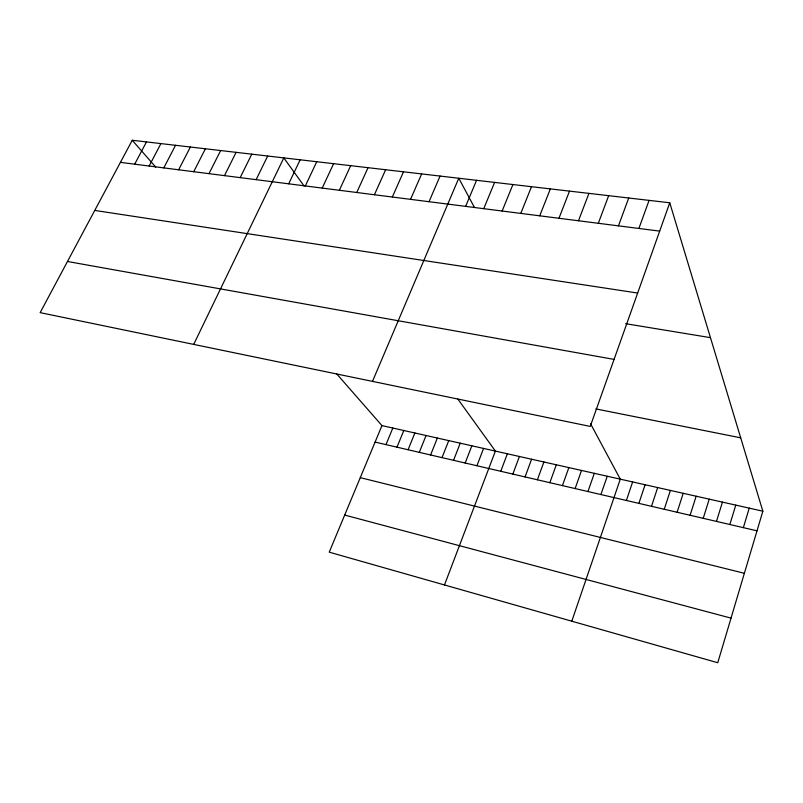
<?xml version="1.0" encoding="UTF-8"?>
<svg xmlns="http://www.w3.org/2000/svg" width="803" height="803" viewBox="0 0 803 803"><rect width="100%" height="100%" fill="white"/><g stroke="black" fill="none" stroke-linecap="round" stroke-linejoin="round"><path stroke-width="1.2" d="M669.752 202.778L590.245 426.423L40.15 312.638L132.244 140.264L669.752 202.778L762.85 511.2L717.752 662.736L329.23 552.163L381.957 425.6L336.848 374.057M743.357 527.651L749.249 508.138M729.847 524.51L735.779 505.117M716.467 521.408L722.439 502.116M703.217 518.326L709.24 499.155M690.098 515.275L696.161 496.214M677.11 512.254L683.212 493.303M664.242 509.273L670.385 490.422M651.494 506.312L657.677 487.562M638.877 503.371L645.1 484.741M626.38 500.47L632.634 481.941M571.796 621.201L620.287 479.16L590.576 423.793M600.905 494.548L607.239 476.229M587.947 491.536L594.32 473.328M575.119 488.555L581.523 470.448M562.421 485.604L568.855 467.607M638.897 228.464L649.075 200.379M549.844 482.683L556.308 464.786M537.388 479.792L543.892 461.996M525.062 476.932L531.596 459.226M618.451 225.854L628.719 198.01M512.846 474.091L519.411 456.495M598.315 223.284L608.674 195.681M500.761 471.281L507.355 453.785M444.471 584.965L495.401 451.095L457.871 399.091M578.481 220.765L588.94 193.382M476.922 465.74L483.567 448.435M558.958 218.275L569.508 191.124M465.178 463.01L471.853 445.806M453.544 460.31L460.239 443.196M539.726 215.816L550.356 188.896M442.011 457.63L448.747 440.606M430.599 454.98L437.354 438.047M520.786 213.407L531.496 186.697M419.286 452.35L426.062 435.517M408.085 449.75L414.88 432.998M502.136 211.028L512.916 184.539M396.983 447.171L403.809 430.508M385.992 444.611L392.828 428.049M483.747 208.68L494.598 182.411M465.64 206.371L476.56 180.314M372.482 381.375L458.774 178.236L474.302 207.164M429.023 201.704L440.074 176.068M410.534 199.355L421.655 173.92M392.336 197.026L403.507 171.812M374.409 194.748L385.641 169.734M356.753 192.499L368.035 167.686M339.358 190.281L350.69 165.669M322.214 188.093L333.606 163.682M305.331 185.935L316.763 161.724M288.689 183.817L300.161 159.797M193.694 344.397L283.81 157.89L304.116 186.035M256.127 179.661L267.68 156.013M240.187 177.634L251.781 154.166M224.479 175.636L236.102 152.339M208.991 173.659L220.644 150.542M193.714 171.712L205.397 148.766M178.647 169.794L190.371 147.019M163.792 167.897L175.536 145.293M149.147 166.03L160.911 143.596M134.693 164.183L146.477 141.92M120.43 162.367L659.675 231.113M94.754 210.426L637.662 293.045M625.657 323.689L710.464 337.651M67.472 261.487L614.074 359.403M595.896 408.918L740.697 437.826M381.957 425.6L762.85 511.2M375.091 442.082L757.008 530.823M360.276 477.644L744.371 573.292M344.688 515.064L731.021 618.129M132.244 140.264L155.732 167.104"/></g></svg>
